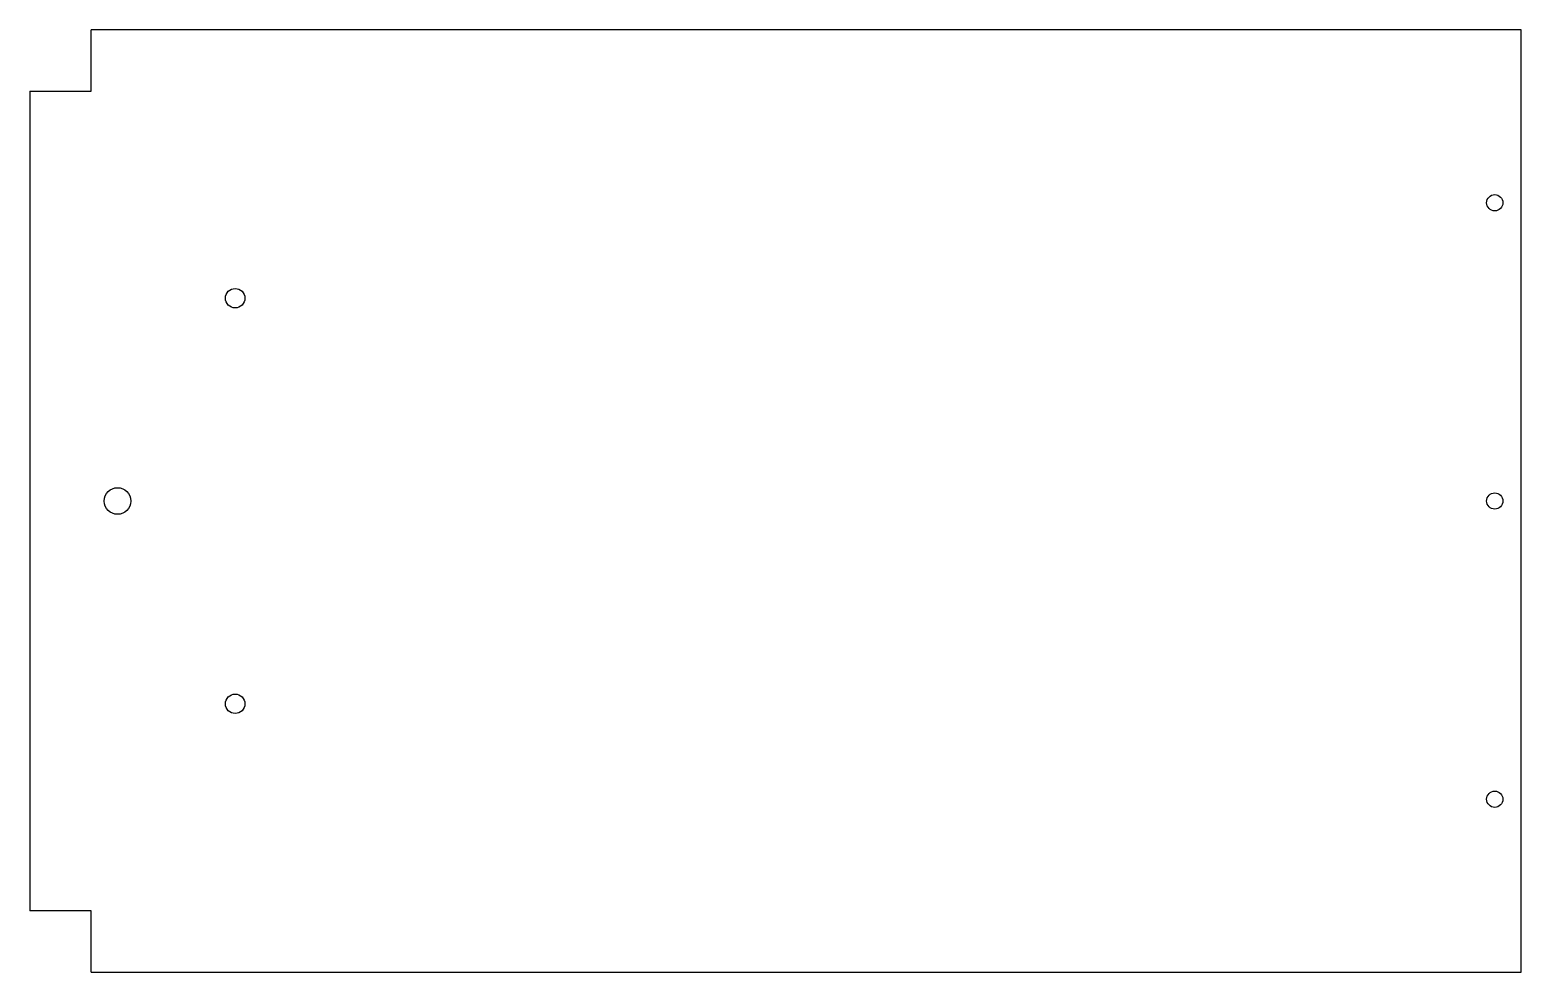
# Model space of a CAD drawing. Header units: inches. Extents: x -9 to 8.5, y -5.5 to 5.5.
import ezdxf

# ---------------------------------------------------------------- set-up
doc = ezdxf.new("R2010")
doc.units = ezdxf.units.IN
doc.header["$MEASUREMENT"] = 0

msp = doc.modelspace()

# ---------------------------------------------------------------- linework, layer by layer
at = {"color": 7, "linetype": 'Continuous', "lineweight": 25}
for p, q in [((-8.295, 4.81), (-8.295, 5.529)), ((8.485, 5.529), (-8.295, 5.529)), ((8.485, -5.529), (8.485, 5.529)), ((-9.014, 4.81), (-9.014, -4.81)), ((-9.014, 4.81), (-8.295, 4.81)), ((-8.295, -4.81), (-9.014, -4.81)), ((-8.295, -5.529), (-8.295, -4.81)), ((-8.295, -5.529), (8.485, -5.529))]:
    msp.add_line(p, q, dxfattribs=at)
for centre, radius in [((8.175, 3.5), 0.095), ((-6.605, 2.38), 0.114), ((-7.985, 0), 0.156), ((8.175, 0), 0.095), ((-6.605, -2.38), 0.114), ((8.175, -3.5), 0.095)]:
    msp.add_circle(centre, radius, dxfattribs=at)

doc.saveas('drawing.dxf')
